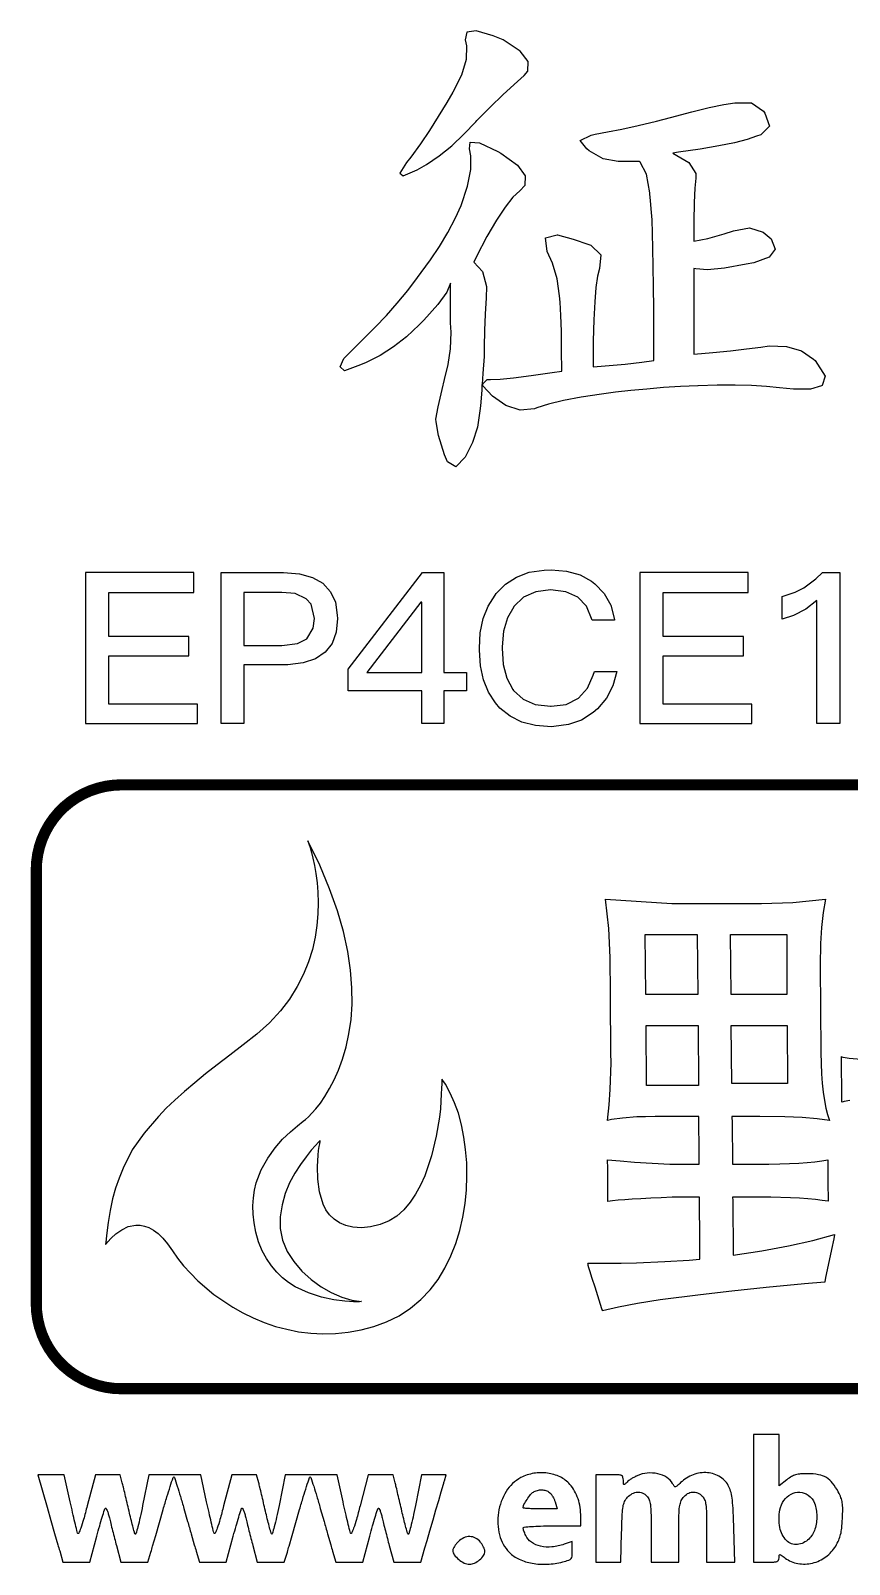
# Model space of a CAD drawing. Extents: x -25 to 204, y -24 to 158.
# Drawn here: x 139.89 to 150.91, y 44.18 to 64.85 of the extents above; entities that cross this region are included whole.
import ezdxf

# ---------------------------------------------------------------- set-up
doc = ezdxf.new("R2010")
doc.units = 0
doc.layers.add('BG_SILKSCREEN_TOP', color=7, linetype='CONTINUOUS')

msp = doc.modelspace()

# ---------------------------------------------------------------- linework, layer by layer
at = {"layer": 'BG_SILKSCREEN_TOP'}
for points in [[(145.739612, 64.721994), (145.756401, 64.642213), (145.750788, 64.456793), (145.687796, 64.248792), (145.571007, 64.017093), (145.490895, 63.878003), (145.376113, 63.688697), (145.257291, 63.502997), (145.134813, 63.321413), (145.004993, 63.141403), (144.949393, 63.070994), (144.856708, 62.924411), (144.904689, 62.890908), (145.090388, 62.970689), (145.214594, 63.041301), (145.389092, 63.159894), (145.557697, 63.295301), (145.721095, 63.449505), (145.880607, 63.619888), (145.895593, 63.634899), (146.07921, 63.818491), (146.246088, 63.979806), (146.396507, 64.121005), (146.530111, 64.243509), (146.580098, 64.300887), (146.587489, 64.428903), (146.47799, 64.568095), (146.247891, 64.721994), (146.116294, 64.777595), (145.884392, 64.8462), (145.760211, 64.827709)], [(149.590989, 63.872389), (149.754311, 63.761112), (149.774707, 63.733197), (149.835895, 63.560706), (149.717303, 63.443891), (149.661397, 63.423292), (149.533407, 63.380595), (149.3647, 63.336195), (149.153093, 63.293498), (148.902699, 63.250801), (148.609609, 63.208205), (148.533612, 63.197003), (148.750503, 63.068987), (148.841511, 62.922404), (148.843213, 62.857609), (148.830309, 62.724005), (148.821089, 62.53099), (148.815603, 62.275009), (148.815603, 62.009807), (149.006611, 62.046891), (149.225508, 62.108105), (149.351695, 62.150803), (149.566909, 62.189589), (149.750501, 62.13221), (149.86, 62.0395), (149.911791, 61.902111), (149.832111, 61.794593), (149.62251, 61.718393), (149.520402, 61.699902), (149.227311, 61.646105), (149.000997, 61.624007), (148.845295, 61.634903), (148.815603, 61.642498), (148.815603, 60.484791), (149.071609, 60.508896), (149.309099, 60.533001), (149.524212, 60.557207), (149.717303, 60.581311), (149.830307, 60.597999), (150.063987, 60.590405), (150.264393, 60.531197), (150.429493, 60.419691), (150.451795, 60.399397), (150.585399, 60.191599), (150.542803, 60.065412), (150.537189, 60.060103), (150.388599, 60.017406), (150.160507, 60.013596), (149.971303, 60.032113), (149.793198, 60.052509), (149.592792, 60.063609), (149.373793, 60.069197), (149.132798, 60.069197), (148.873007, 60.060103), (148.871203, 60.060103), (148.635491, 60.048902), (148.407399, 60.035897), (148.184895, 60.017406), (147.969503, 59.996807), (147.759903, 59.972702), (147.572501, 59.946794), (147.297902, 59.9059), (147.060412, 59.861399), (146.860311, 59.81319), (146.700697, 59.761399), (146.671005, 59.750198), (146.47799, 59.731707), (146.285001, 59.792895), (146.106896, 59.918905), (145.974791, 60.060789), (145.974791, 60.088805), (146.034506, 60.14339), (146.077203, 60.145193), (146.207201, 60.150807), (146.388811, 60.169298), (146.624497, 60.198991), (146.910298, 60.23991), (147.038289, 60.258503), (147.036511, 60.546005), (147.032701, 60.796399), (147.025411, 61.009809), (147.015987, 61.186111), (147.008596, 61.275011), (146.975093, 61.503306), (146.913905, 61.711103), (146.839711, 61.868812), (146.817588, 62.052505), (146.9771, 62.095101), (146.980707, 62.095101), (147.190511, 62.03569), (147.401788, 61.965307), (147.431506, 61.954207), (147.563307, 61.824108), (147.54479, 61.642498), (147.518907, 61.536605), (147.498308, 61.386491), (147.481493, 61.191597), (147.470597, 60.950297), (147.463002, 60.666605), (147.461199, 60.338208), (147.461199, 60.314103), (147.674609, 60.332595), (147.891805, 60.353194), (148.114309, 60.379102), (148.279409, 60.399397), (148.277605, 60.764903), (148.277605, 61.096906), (148.273795, 61.399395), (148.270189, 61.670209), (148.266404, 61.911509), (148.259013, 62.119307), (148.253399, 62.29731), (148.244103, 62.443893), (148.234908, 62.558905), (148.22551, 62.644299), (148.222005, 62.660809), (148.177199, 62.911203), (148.091906, 63.072797), (148.081009, 63.083897), (147.79879, 63.083897), (147.596606, 63.121007), (147.405598, 63.228499), (147.375905, 63.252604), (147.287005, 63.365888), (147.435291, 63.440107), (147.489189, 63.451207), (147.655991, 63.480899), (147.849107, 63.519812), (148.067801, 63.568097), (148.312911, 63.627508), (148.503894, 63.677495), (148.787612, 63.751689), (149.025102, 63.809093), (149.219895, 63.850012), (149.370288, 63.874091), (149.379407, 63.875895)], [(145.490895, 61.321391), (145.370601, 61.154589), (145.183098, 60.944811), (145.118099, 60.87999), (144.949393, 60.722307), (144.773091, 60.586899), (144.591303, 60.470009), (144.403801, 60.375292), (144.327905, 60.343796), (144.112691, 60.262287), (144.053306, 60.314103), (144.103293, 60.427387), (144.526305, 60.851999), (144.6784, 61.009809), (144.823205, 61.173106), (144.964201, 61.343794), (145.097805, 61.520095), (145.145989, 61.586897), (145.272303, 61.757306), (145.390895, 61.937392), (145.502097, 62.126597), (145.606008, 62.324996), (145.682208, 62.490096), (145.771108, 62.751691), (145.815812, 62.974499), (145.815812, 63.158091), (145.795213, 63.252604), (145.802604, 63.345593), (145.928791, 63.334392), (146.177508, 63.219305), (146.218402, 63.197003), (146.440906, 63.033707), (146.546595, 62.889105), (146.539204, 62.761089), (146.472402, 62.688699), (146.381495, 62.601602), (146.275806, 62.469801), (146.160693, 62.291697), (146.031001, 62.070996), (145.890005, 61.80201), (145.852896, 61.727791), (145.971489, 61.601604), (146.023609, 61.397591), (146.021603, 61.247299), (146.008598, 61.026497), (145.999505, 60.805797), (145.993891, 60.586899), (145.993891, 60.457105), (145.977102, 60.225203), (145.965901, 60.082201), (145.964097, 60.073007), (145.960313, 60.002395), (145.941796, 59.790813), (145.936208, 59.722309), (145.902909, 59.50331), (145.836107, 59.295513), (145.739612, 59.100695), (145.609793, 58.967395), (145.498591, 59.037703), (145.457697, 59.128711), (145.379694, 59.390305), (145.346395, 59.573897), (145.344388, 59.609203), (145.376113, 59.776106), (145.426201, 60.009811), (145.457697, 60.145193), (145.509488, 60.345599), (145.539206, 60.557207), (145.546801, 60.785197), (145.541213, 60.907701), (145.541213, 61.445597)], [(140.625297, 55.509211), (142.134311, 55.509211), (142.134311, 55.771491), (140.937005, 55.771491), (140.937005, 56.419496), (142.015489, 56.419496), (142.015489, 56.681599), (140.937005, 56.681599), (140.937005, 57.275197), (142.084806, 57.275197), (142.084806, 57.542405), (140.625297, 57.542405)], [(143.553891, 56.325491), (143.351199, 56.300903), (142.757703, 56.300903), (142.757703, 55.509211), (142.450795, 55.509211), (142.450795, 57.542405), (143.291789, 57.542405), (143.504691, 57.527698), (143.682695, 57.478193), (143.821201, 57.398895), (143.925011, 57.285103), (143.989298, 57.146698), (144.01419, 56.968593), (144.018991, 56.924194), (143.999204, 56.741111), (143.944797, 56.587593), (143.850893, 56.469001), (143.72209, 56.379897)], [(145.755411, 55.949596), (145.448807, 55.949596), (145.448807, 55.509211), (145.151907, 55.509211), (145.151907, 55.949596), (144.162501, 55.949596), (144.162501, 56.241391), (145.161787, 57.542405), (145.448807, 57.542405), (145.448807, 56.196992), (145.755411, 56.196992)], [(146.522211, 57.211011), (146.393687, 57.087287), (146.393687, 57.082411), (146.309588, 56.933795), (146.255003, 56.755792), (146.235191, 56.543194), (146.235191, 56.523407), (146.250203, 56.305704), (146.299707, 56.122595), (146.378701, 55.969408), (146.388607, 55.954397), (146.517411, 55.835804), (146.680403, 55.766487), (146.8882, 55.741799), (146.893305, 55.741799), (147.095997, 55.766487), (147.264095, 55.850511), (147.382992, 55.984089), (147.462189, 56.162194), (147.476997, 56.211699), (147.778699, 56.211699), (147.724393, 56.018709), (147.640294, 55.850511), (147.521397, 55.707001), (147.462189, 55.657801), (147.303693, 55.553889), (147.130795, 55.494403), (146.932904, 55.46979), (146.898106, 55.46471), (146.685508, 55.484497), (146.502399, 55.528997), (146.344107, 55.608195), (146.205702, 55.716907), (146.146291, 55.786299), (146.052311, 55.929809), (145.982893, 56.097907), (145.943295, 56.285892), (145.928588, 56.498693), (145.928588, 56.523407), (145.938494, 56.731205), (145.978093, 56.924194), (146.047206, 57.092291), (146.141211, 57.240703), (146.156197, 57.26049), (146.279895, 57.388989), (146.428206, 57.482994), (146.601409, 57.54751), (146.7993, 57.576999), (146.893305, 57.582105), (147.101103, 57.562191), (147.283907, 57.512712), (147.437297, 57.428613), (147.481798, 57.394094), (147.610601, 57.26049), (147.699501, 57.102197), (147.749006, 56.909208), (147.749006, 56.904407), (147.447305, 56.904407), (147.373111, 57.092291), (147.254493, 57.211011), (147.091095, 57.285103), (146.8882, 57.309995), (146.690309, 57.285103)], [(148.090407, 55.509211), (149.599091, 55.509211), (149.599091, 55.771491), (148.401989, 55.771491), (148.401989, 56.419496), (149.485401, 56.419496), (149.485401, 56.681599), (148.401989, 56.681599), (148.401989, 57.275197), (149.549891, 57.275197), (149.549891, 57.542405), (148.090407, 57.542405)], [(150.296601, 57.339713), (150.459897, 57.458407), (150.549102, 57.542405), (150.781512, 57.542405), (150.781512, 55.509211), (150.474909, 55.509211), (150.474909, 57.16651), (150.326293, 57.052693), (150.158196, 56.963589), (150.004805, 56.914288), (150.004805, 57.220891), (150.182809, 57.280302)], [(142.757703, 57.275197), (142.757703, 56.563006), (143.267201, 56.563006), (143.479799, 56.587593), (143.603497, 56.651906), (143.692601, 56.795391), (143.707409, 56.924194), (143.662908, 57.117005), (143.598595, 57.191097), (143.450107, 57.26049), (143.267201, 57.275197)], [(145.151907, 57.146698), (145.142001, 57.146698), (144.414697, 56.196992), (145.151907, 56.196992)], [(141.539697, 48.681411), (141.602003, 48.636707), (141.664207, 48.574503), (141.731009, 48.498811), (141.797811, 48.405288), (141.864588, 48.302901), (141.944598, 48.200589), (142.038095, 48.102799), (142.136089, 48.000209), (142.3543, 47.813493), (142.607792, 47.644304), (142.741396, 47.568612), (142.88389, 47.50181), (143.030702, 47.439605), (143.182111, 47.386011), (143.337788, 47.346108), (143.493693, 47.310294), (143.658311, 47.292489), (143.822903, 47.283599), (143.992092, 47.288196), (144.161307, 47.306001), (144.334992, 47.336989), (144.508499, 47.386011), (144.677613, 47.448495), (144.846802, 47.528505), (145.002504, 47.630791), (145.140401, 47.746691), (145.265089, 47.875698), (145.372099, 48.018192), (145.465495, 48.169297), (145.545607, 48.334193), (145.612409, 48.503307), (145.665698, 48.676789), (145.705805, 48.859389), (145.737097, 49.041812), (145.754903, 49.224209), (145.759195, 49.411103), (145.759195, 49.589207), (145.74139, 49.767211), (145.719013, 49.9364), (145.687999, 50.101195), (145.647893, 50.256897), (145.594603, 50.399391), (145.536691, 50.528499), (145.474411, 50.648591), (145.438597, 50.697613), (145.429707, 50.710795), (145.425389, 50.715393), (145.425389, 50.693091), (145.425389, 50.653188), (145.420791, 50.595301), (145.416499, 50.515012), (145.412003, 50.421489), (145.403087, 50.319203), (145.389905, 50.203608), (145.345201, 49.949887), (145.282895, 49.682705), (145.193995, 49.4157), (145.136108, 49.286693), (145.069306, 49.166501), (144.998211, 49.059592), (144.913604, 48.957205), (144.815611, 48.872597), (144.713198, 48.805795), (144.593107, 48.757103), (144.463999, 48.725811), (144.33931, 48.712399), (144.223511, 48.721289), (144.130293, 48.743591), (144.045711, 48.779201), (143.974312, 48.828198), (143.912107, 48.890403), (143.863111, 48.957205), (143.8275, 49.032897), (143.774211, 49.197489), (143.751808, 49.371199), (143.747211, 49.540389), (143.756405, 49.691493), (143.760698, 49.754003), (143.769588, 49.807393), (143.778503, 49.8475), (143.782999, 49.878488), (143.782999, 49.892001), (143.760698, 49.869598), (143.720591, 49.825097), (143.662908, 49.758295), (143.596106, 49.669395), (143.520389, 49.567109), (143.444697, 49.451311), (143.373297, 49.317707), (143.31569, 49.175391), (143.271011, 49.024007), (143.244291, 48.863809), (143.244291, 48.703509), (143.279901, 48.547807), (143.342411, 48.396398), (143.431311, 48.258501), (143.538194, 48.129393), (143.662908, 48.018192), (143.796309, 47.920097), (143.934205, 47.840113), (144.076699, 47.777705), (144.210303, 47.737801), (144.33931, 47.719996), (144.334992, 47.719996), (144.312589, 47.715399), (144.277105, 47.715399), (144.232605, 47.715399), (144.179011, 47.719996), (144.116806, 47.724289), (143.969994, 47.742094), (143.805097, 47.777705), (143.627094, 47.835591), (143.448989, 47.920097), (143.360089, 47.978111), (143.279901, 48.04029), (143.199891, 48.116007), (143.128695, 48.200589), (143.061893, 48.298608), (143.004007, 48.405288), (142.95501, 48.525405), (142.919399, 48.654487), (142.897098, 48.779201), (142.88389, 48.899293), (142.879293, 49.010595), (142.888208, 49.117504), (142.901695, 49.219891), (142.923997, 49.317707), (142.990595, 49.49571), (143.079699, 49.651691), (143.177489, 49.789588), (143.279901, 49.909705), (143.38681, 50.007799), (143.480307, 50.087809), (143.555999, 50.149989), (143.587191, 50.172391), (143.627094, 50.207901), (143.671798, 50.256897), (143.725113, 50.319203), (143.787393, 50.394895), (143.849903, 50.483999), (143.912107, 50.590704), (143.974312, 50.706503), (144.032199, 50.840107), (144.085589, 50.986893), (144.134611, 51.151511), (144.170095, 51.32959), (144.201388, 51.521106), (144.214596, 51.725805), (144.210303, 51.948309), (144.192498, 52.1843), (144.156913, 52.437995), (144.099001, 52.705), (144.018787, 52.985391), (143.912107, 53.283612), (143.778503, 53.599588), (143.618204, 53.929001), (143.631691, 53.888894), (143.649395, 53.839897), (143.667201, 53.773299), (143.685006, 53.693111), (143.707409, 53.595295), (143.725113, 53.488311), (143.742893, 53.363597), (143.751808, 53.23459), (143.756405, 53.092401), (143.751808, 52.945309), (143.738295, 52.789607), (143.716197, 52.629308), (143.680688, 52.464691), (143.627094, 52.299895), (143.560292, 52.130706), (143.475989, 51.966089), (143.373297, 51.797001), (143.248888, 51.636701), (143.102101, 51.476402), (142.932912, 51.325297), (142.745993, 51.178206), (142.567889, 51.040309), (142.398801, 50.911303), (142.242794, 50.786513), (142.096007, 50.666396), (141.958111, 50.550801), (141.829003, 50.435002), (141.713204, 50.323801), (141.606499, 50.212498), (141.415008, 49.989994), (141.254709, 49.762893), (141.130299, 49.518087), (141.076705, 49.384509), (141.027912, 49.246511), (140.987805, 49.103991), (140.956513, 48.948289), (140.929893, 48.783697), (140.907491, 48.610012), (140.898601, 48.516489), (140.894308, 48.494391), (140.894308, 48.489895), (140.898601, 48.494391), (140.925296, 48.525405), (140.97, 48.574503), (141.032205, 48.632389), (141.112189, 48.685704), (141.201394, 48.730205), (141.303807, 48.747909), (141.361693, 48.747909), (141.419605, 48.734701), (141.477213, 48.716895)], [(147.578597, 47.621393), (147.489393, 47.915093), (147.449489, 48.030892), (147.418298, 48.133305), (147.404811, 48.173411), (147.395895, 48.204399), (147.391603, 48.226701), (147.387107, 48.235591), (147.836611, 48.235591), (148.045907, 48.240188), (148.424113, 48.257993), (148.753601, 48.275697), (148.896095, 48.289007), (148.896095, 48.707497), (148.891498, 48.921187), (148.891498, 49.125911), (148.5265, 49.125911), (148.375395, 49.116996), (148.237194, 49.112399), (148.103793, 49.103509), (147.987995, 49.099191), (147.885709, 49.090301), (147.796504, 49.085805), (147.721091, 49.076889), (147.658607, 49.067999), (147.658607, 49.539703), (147.654289, 49.602111), (147.654289, 49.628806), (147.823403, 49.615293), (148.019287, 49.597589), (148.495512, 49.570894), (148.887205, 49.570894), (148.887205, 49.891391), (148.882608, 50.015902), (148.882608, 50.211711), (148.295106, 50.211711), (148.166099, 50.207393), (148.050199, 50.207393), (147.854391, 50.189613), (147.707604, 50.171909), (147.654289, 50.158396), (147.676387, 50.37201), (147.689799, 50.576709), (147.703007, 50.937389), (147.698689, 51.066395), (147.698689, 51.222097), (147.694091, 51.662813), (147.694091, 52.027811), (147.689799, 52.192403), (147.689799, 52.357299), (147.671993, 52.748891), (147.627594, 53.14061), (148.522207, 53.082698), (149.728403, 53.082698), (150.151109, 53.096211), (150.591799, 53.14061), (150.556189, 52.962607), (150.533887, 52.762404), (150.520705, 52.544193), (150.516107, 52.250289), (150.516107, 52.018895), (150.520705, 51.894207), (150.520705, 51.467004), (150.524997, 51.288899), (150.524997, 51.075311), (150.529493, 50.928499), (150.533887, 50.790602), (150.543006, 50.661291), (150.556189, 50.541199), (150.573994, 50.429897), (150.596295, 50.327611), (150.618393, 50.238711), (150.645393, 50.158396), (150.476204, 50.180697), (150.275798, 50.198503), (150.039807, 50.207393), (149.706101, 50.211711), (149.327895, 50.211711), (149.327895, 50.185091), (149.332188, 50.154103), (149.336811, 49.570894), (149.826193, 49.570894), (149.973309, 49.575491), (150.106609, 49.579809), (150.231297, 49.584407), (150.3426, 49.593195), (150.444987, 49.602111), (150.538409, 49.615293), (150.622991, 49.628806), (150.622991, 49.246003), (150.627309, 49.156899), (150.627309, 49.072292), (150.543006, 49.081207), (150.453903, 49.094593), (150.35149, 49.103509), (150.240213, 49.112399), (150.120096, 49.116996), (149.852888, 49.125911), (149.336811, 49.125911), (149.336811, 49.116996), (149.341103, 49.090301), (149.345599, 48.346893), (149.732695, 48.404805), (150.093401, 48.471607), (150.418292, 48.542702), (150.711891, 48.622991), (150.703001, 48.565105), (150.672013, 48.422611), (150.600689, 48.084207), (150.591799, 48.0441), (150.582909, 48.013112), (150.578591, 47.990811), (150.578591, 47.981895), (150.306989, 47.959797), (149.790709, 47.910801), (149.327895, 47.861703), (148.905011, 47.812706), (148.361908, 47.741611), (148.059089, 47.692589), (147.801101, 47.643491), (147.587487, 47.594799), (147.587487, 47.599092)], [(148.161502, 52.664411), (148.86051, 52.664411), (148.8694, 51.858697), (148.170392, 51.858697)], [(149.309811, 52.664411), (150.066807, 52.664411), (150.071099, 51.858697), (149.319005, 51.858697)], [(148.174989, 51.440309), (148.873693, 51.440309), (148.87829, 50.630303), (148.179307, 50.630303)], [(149.319005, 51.440309), (150.075595, 51.440309), (150.079989, 50.656998), (149.327895, 50.656998)]]:
    msp.add_lwpolyline(points, close=True, dxfattribs=at)
at = {"layer": 'BG_SILKSCREEN_TOP', "const_width": 0.150089}
for points in [[(139.962103, 53.536799, -0.414222), (141.108405, 54.682898)], [(141.108405, 54.682898), (161.28111, 54.682898, -0.414256), (162.427209, 53.536799)], [(161.28111, 46.545195), (141.108405, 46.545195, -0.414239), (139.962103, 47.691294)]]:
    msp.add_lwpolyline(points, format="xyb", dxfattribs=at)
msp.add_lwpolyline([(139.962103, 47.691294), (139.962103, 53.536799)], dxfattribs=at)
at = {"layer": 'BG_SILKSCREEN_TOP'}
msp.add_lwpolyline([(150.916894, 50.429897), (150.841202, 50.416689), (150.814303, 50.407799), (150.810011, 50.412091), (150.810011, 50.670206), (150.805388, 50.790602), (150.805388, 51.021996), (150.810011, 51.017399), (150.823397, 51.013106), (150.85441, 51.008509), (150.907801, 50.999593), (151.121593, 50.981889)], dxfattribs=at)
for points in [[(149.891801, 44.209995, 0.072744), (149.935209, 44.21759, 0.192412), (149.955809, 44.235395, 0.122985), (149.963607, 44.266612, -0.027044), (149.96541, 44.301893, -0.389363), (149.973995, 44.309792, -0.146514), (149.990607, 44.303696, -0.00498), (150.046893, 44.263589, 0.116133), (150.218089, 44.189904, 0.102427), (150.413491, 44.195492, 0.099145), (150.594289, 44.279312, 0.103281), (150.726597, 44.425387, 0.028422), (150.767999, 44.506109, 0.043627), (150.793399, 44.580302, 0.035658), (150.808411, 44.667703, 0.012947), (150.817605, 44.794195, 0.010615), (150.821111, 44.925488, 0.039574), (150.814989, 45.007809, 0.052193), (150.797311, 45.07611, 0.029866), (150.762005, 45.153809, 0.044891), (150.684713, 45.273697, 0.092113), (150.601909, 45.347407, 0.092083), (150.497007, 45.387006, 0.043864), (150.353801, 45.399198, 0.016322), (150.254005, 45.396404, 0.052808), (150.187711, 45.384999, 0.062654), (150.132491, 45.361098, 0.031442), (150.068991, 45.319188), (149.963607, 45.238695), (149.963607, 45.584593), (149.963607, 45.930591), (149.791699, 45.930591), (149.619487, 45.930591), (149.619487, 45.069506), (149.619487, 44.208192), (149.791699, 44.208192, 0.008366)], [(140.253009, 44.443396, 0.000448), (140.277291, 44.359093), (140.321513, 44.208192), (140.502589, 44.208192), (140.683691, 44.208192), (140.778205, 44.560007, -0.003403), (140.815797, 44.696405, -0.0051), (140.850899, 44.814998, -0.002251), (140.881887, 44.915099, -0.106224), (140.892505, 44.933591, -0.505217), (140.902207, 44.932905, -0.037582), (140.916711, 44.904889, -0.028691), (140.932205, 44.860997, -0.014662), (140.947089, 44.804609, 0.003917), (140.964209, 44.731203, 0.00165), (140.988999, 44.632397, 0.001631), (141.015999, 44.526987, 0.002128), (141.041399, 44.430696), (141.10081, 44.208192), (141.283207, 44.208192), (141.465605, 44.208192), (141.505889, 44.34459, 0.001284), (141.529105, 44.423101), (141.570989, 44.569405), (141.620697, 44.741109), (141.671497, 44.918909, -0.003294), (141.720799, 45.086803, -0.005413), (141.765299, 45.228002, -0.001221), (141.805203, 45.350201, -0.329084), (141.813991, 45.356501, -0.315174), (141.822195, 45.350201, -0.001295), (141.860499, 45.231609, -0.00559), (141.903399, 45.094398, -0.003404), (141.950389, 44.931305), (141.999487, 44.758102, 0.000454), (142.048001, 44.587693), (142.090089, 44.440907, 0.002079), (142.114803, 44.35729), (142.158999, 44.208192), (142.340101, 44.208192), (142.520695, 44.208192), (142.615209, 44.560007, -0.003403), (142.652801, 44.696405, -0.005099), (142.687802, 44.814998, -0.002252), (142.718993, 44.915099, -0.1062), (142.729509, 44.933591, -0.502055), (142.73911, 44.932905, -0.03767), (142.753791, 44.904889, -0.02865), (142.769107, 44.860997, -0.014651), (142.783789, 44.804609, 0.003921), (142.801289, 44.731203, 0.001648), (142.825699, 44.632397, 0.001632), (142.852902, 44.526987, 0.002126), (142.877997, 44.430696), (142.937713, 44.208192), (143.12011, 44.208192), (143.302203, 44.208192), (143.342893, 44.34459, 0.001282), (143.365703, 44.423101), (143.408095, 44.569405), (143.457397, 44.741109), (143.508501, 44.918909, -0.003294), (143.557803, 45.086803, -0.005408), (143.601897, 45.228002, -0.001222), (143.642105, 45.350201, -0.332005), (143.650995, 45.356501, -0.312817), (143.659098, 45.350201, -0.001296), (143.697503, 45.231609, -0.005586), (143.740099, 45.094398, -0.003404), (143.787089, 44.931305), (143.836593, 44.758102, 0.000454), (143.885209, 44.587693), (143.927093, 44.440907, 0.00208), (143.952011, 44.35729), (143.995902, 44.208192), (144.177309, 44.208192), (144.357598, 44.208192), (144.452289, 44.560007, -0.003402), (144.489703, 44.696405, -0.005099), (144.524705, 44.814998, -0.002251), (144.555693, 44.915099, -0.107065), (144.566589, 44.933591, -0.495493), (144.576013, 44.932905, -0.037722), (144.590795, 44.904889, -0.028628), (144.60601, 44.860997, -0.014651), (144.620691, 44.804609, 0.003919), (144.637989, 44.731203, 0.00165), (144.662703, 44.632397, 0.001632), (144.689805, 44.526987, 0.002127), (144.715001, 44.430696), (144.774691, 44.208192), (144.957013, 44.208192), (145.138902, 44.208192), (145.195798, 44.401994), (145.224195, 44.498311), (145.262905, 44.631889), (145.304789, 44.77639), (145.344109, 44.911493), (145.38071, 45.038289), (145.415787, 45.15739), (145.444997, 45.258507, -0.00065), (145.458891, 45.306209), (145.482107, 45.384999), (145.316702, 45.384999), (145.151602, 45.384999), (145.068493, 44.969709, -0.005651), (145.035295, 44.812509, -0.010599), (145.004307, 44.685991, -0.007002), (144.977409, 44.590487, -0.701792), (144.966411, 44.589192, -0.055266), (144.956505, 44.614313, -0.003153), (144.934889, 44.694094, -0.00481), (144.910302, 44.790106, -0.003504), (144.884902, 44.897294, 0.001069), (144.858689, 45.009587, 0.001077), (144.832807, 45.121297, 0.001052), (144.80921, 45.218604, 0.004348), (144.794199, 45.277303), (144.766005, 45.384999), (144.599203, 45.384999), (144.432299, 45.384999), (144.322013, 44.965899, -0.004843), (144.272787, 44.784289, -0.016056), (144.235399, 44.6659, -0.026641), (144.207713, 44.599098, -0.6668), (144.193311, 44.599606, -0.027197), (144.182313, 44.636207, -0.001711), (144.155693, 44.744894, -0.002514), (144.125391, 44.875196, -0.001863), (144.093413, 45.019189), (144.013199, 45.384999), (143.663899, 45.384999), (143.314699, 45.384999), (143.231387, 44.969709, -0.00565), (143.198291, 44.812509, -0.010598), (143.167405, 44.685991, -0.007008), (143.140201, 44.590487, -0.67916), (143.129787, 44.589192, -0.055542), (143.119602, 44.614313, -0.003154), (143.097809, 44.694094, -0.004808), (143.073399, 44.790106, -0.003504), (143.047999, 44.897294, 0.001069), (143.022091, 45.009587, 0.001077), (142.996209, 45.121297, 0.001053), (142.972307, 45.218604, 0.004342), (142.957601, 45.277303), (142.929102, 45.384999), (142.762199, 45.384999), (142.595295, 45.384999), (142.48511, 44.965899, -0.004844), (142.435809, 44.784289, -0.01604), (142.398801, 44.6659, -0.026711), (142.370607, 44.599098, -0.671479), (142.356103, 44.599606, -0.027161), (142.345207, 44.636207, -0.001711), (142.318689, 44.744894, -0.002513), (142.288489, 44.875196, -0.001863), (142.25651, 45.019189), (142.176195, 45.384999), (141.827199, 45.384999), (141.477695, 45.384999), (141.394409, 44.969709, -0.00565), (141.361389, 44.812509, -0.0106), (141.330401, 44.685991, -0.007009), (141.303197, 44.590487, -0.686468), (141.292605, 44.589192, -0.055288), (141.282699, 44.614313, -0.003155), (141.260805, 44.694094, -0.004807), (141.236395, 44.790106, -0.003504), (141.210995, 44.897294, 0.001069), (141.185113, 45.009587, 0.001078), (141.159001, 45.121297, 0.001052), (141.135405, 45.218604, 0.004348), (141.120393, 45.277303), (141.092199, 45.384999), (140.925601, 45.384999), (140.758189, 45.384999), (140.648207, 44.965899, -0.004844), (140.598906, 44.784289, -0.016053), (140.561593, 44.6659, -0.026687), (140.533603, 44.599098, -0.666108), (140.519201, 44.599606, -0.02718), (140.508203, 44.636207, -0.00171), (140.482091, 44.744894, -0.002514), (140.451789, 44.875196, -0.001863), (140.419607, 45.019189), (140.339293, 45.384999), (140.161289, 45.384999), (139.982702, 45.384999), (140.108203, 44.947611), (140.159689, 44.768795), (140.209803, 44.594297)], [(146.199911, 44.575197, 0.136506), (146.332397, 44.339789, 0.08957), (146.465798, 44.2468, 0.063187), (146.641109, 44.192698, 0.057115), (146.841693, 44.179998, 0.048614), (147.052005, 44.211494, 0.016494), (147.132497, 44.235091, 0.143326), (147.163003, 44.25569, 0.152969), (147.176211, 44.28871, 0.019943), (147.179513, 44.366205), (147.179513, 44.488608), (147.071791, 44.450305, -0.061059), (146.906691, 44.413195, -0.08004), (146.75231, 44.422593, -0.095125), (146.629399, 44.475908, -0.136415), (146.553403, 44.566103, -0.012448), (146.540499, 44.597091, -0.013775), (146.529298, 44.627292, -0.013396), (146.521195, 44.653987, -0.066466), (146.519595, 44.668694, -0.396374), (146.530111, 44.680403, -0.005861), (146.628409, 44.688506, -0.011608), (146.751497, 44.694602, -0.005969), (146.906691, 44.696405), (147.294295, 44.696405), (147.294295, 44.8183, 0.035609), (147.284897, 44.946595, 0.045339), (147.257287, 45.063207, 0.048032), (147.211009, 45.165797, 0.050968), (147.146797, 45.255891, 0.099452), (147.015505, 45.356297, 0.079227), (146.845299, 45.408088, 0.07621), (146.660387, 45.405294, 0.07987), (146.488201, 45.346899, 0.135268), (146.290005, 45.160692, 0.09888), (146.186093, 44.876999, 0.099288)], [(147.941995, 45.308012, 0.037115), (147.917205, 45.286397, -0.011766), (147.886699, 45.257212, -0.325821), (147.875498, 45.255409, -0.270971), (147.869097, 45.265111, -0.00985), (147.868589, 45.311289, 0.07265), (147.862011, 45.354494, 0.227127), (147.843189, 45.375093, 0.088585), (147.801101, 45.383704, 0.006242), (147.682001, 45.384999), (147.495311, 45.384999), (147.495311, 44.79671), (147.495311, 44.208192), (147.664195, 44.208192), (147.833105, 44.208192), (147.844307, 44.608496, -0.003469), (147.852409, 44.853606, -0.031467), (147.863611, 44.959803, -0.073696), (147.885201, 45.025589, -0.073571), (147.924291, 45.082206, -0.075262), (147.988299, 45.13199, -0.113833), (148.055609, 45.15231, -0.120877), (148.122589, 45.140397, -0.091973), (148.184387, 45.098208, -0.103889), (148.215909, 45.049694, -0.062639), (148.232089, 44.983705, -0.026954), (148.239709, 44.870903, -0.003291), (148.241791, 44.624498), (148.241791, 44.208192), (148.427897, 44.208192), (148.614613, 44.208192), (148.614613, 44.606489, -0.00377), (148.616187, 44.840398, -0.027457), (148.624011, 44.952412, -0.059044), (148.641587, 45.022287, -0.076727), (148.674099, 45.080199, -0.088172), (148.732189, 45.131507, -0.120716), (148.798991, 45.153301, -0.122201), (148.867393, 45.141109, -0.092637), (148.930411, 45.098208, -0.104006), (148.961907, 45.049694, -0.062728), (148.978391, 44.983705, -0.026953), (148.986189, 44.870903, -0.003291), (148.987789, 44.624498), (148.987789, 44.208192), (149.177807, 44.208192), (149.367697, 44.208192), (149.355302, 44.660591, 0.004471), (149.347199, 44.899301, 0.017879), (149.335211, 45.045401, 0.029217), (149.317507, 45.145706, 0.05395), (149.289795, 45.223709, 0.138808), (149.174505, 45.354011, 0.121667), (149.001709, 45.412711, 0.111055), (148.808897, 45.38599, 0.101707), (148.638489, 45.279793, -0.008043), (148.587511, 45.232599, -0.156586), (148.567597, 45.223913, -0.274341), (148.552205, 45.230796, -0.028079), (148.530107, 45.267093, 0.13113), (148.453297, 45.349389, 0.084525), (148.331707, 45.39869, 0.077229), (148.190001, 45.408291, 0.080759), (148.053603, 45.37329, 0.022467), (148.016697, 45.355307, 0.016763), (147.977911, 45.332396, 0.017365)], [(146.934199, 45.057593, -0.033537), (146.948093, 45.019189), (146.974611, 44.925996), (146.747001, 44.925996, -0.006477), (146.659905, 44.927012, -0.010824), (146.586397, 44.930593, -0.004621), (146.525005, 44.935394, -0.374865), (146.519595, 44.94149, -0.122613), (146.529603, 44.9834, -0.021543), (146.571005, 45.054012, -0.022777), (146.618503, 45.120789, -0.094999), (146.655511, 45.153301, -0.069668), (146.709613, 45.175195, -0.068025), (146.768109, 45.181799, -0.070318), (146.825005, 45.172909, -0.083299), (146.873011, 45.1485, -0.071874), (146.893305, 45.127901, -0.03004), (146.914895, 45.095693, -0.029012)], [(150.446689, 44.6532, -0.12036), (150.365003, 44.519596, -0.175059), (150.210799, 44.446698, -0.225035), (150.064699, 44.500292, -0.152481), (149.975087, 44.67479, -0.089882), (149.976103, 44.912991, -0.104426), (150.028707, 45.039305, -0.122258), (150.125913, 45.125411, -0.134221), (150.243997, 45.151294, -0.140643), (150.356799, 45.112203, -0.15429), (150.441711, 45.001688, -0.083654), (150.472597, 44.831508, -0.080297)], [(145.577103, 44.388303, 0.104055), (145.572201, 44.366205, 0.157831), (145.590997, 44.307811, 0.061968), (145.650001, 44.244489, 0.060371), (145.725109, 44.196, 0.114727), (145.795695, 44.17949, 0.111153), (145.862802, 44.195009, 0.06619), (145.932398, 44.239891, 0.068034), (145.985205, 44.299403, 0.14835), (146.002807, 44.356807, 0.088857), (145.998895, 44.379109, 0.027058), (145.985205, 44.410605, 0.025789), (145.965901, 44.444691, 0.025697), (145.943599, 44.477203, 0.102349), (145.877991, 44.531991, 0.120669), (145.79981, 44.552895, 0.114732), (145.717997, 44.53509, 0.086611), (145.642305, 44.482512, 0.029343), (145.615711, 44.451803, 0.030444), (145.593105, 44.419291, 0.032489)]]:
    msp.add_lwpolyline(points, format="xyb", close=True, dxfattribs=at)

doc.saveas('drawing.dxf')
